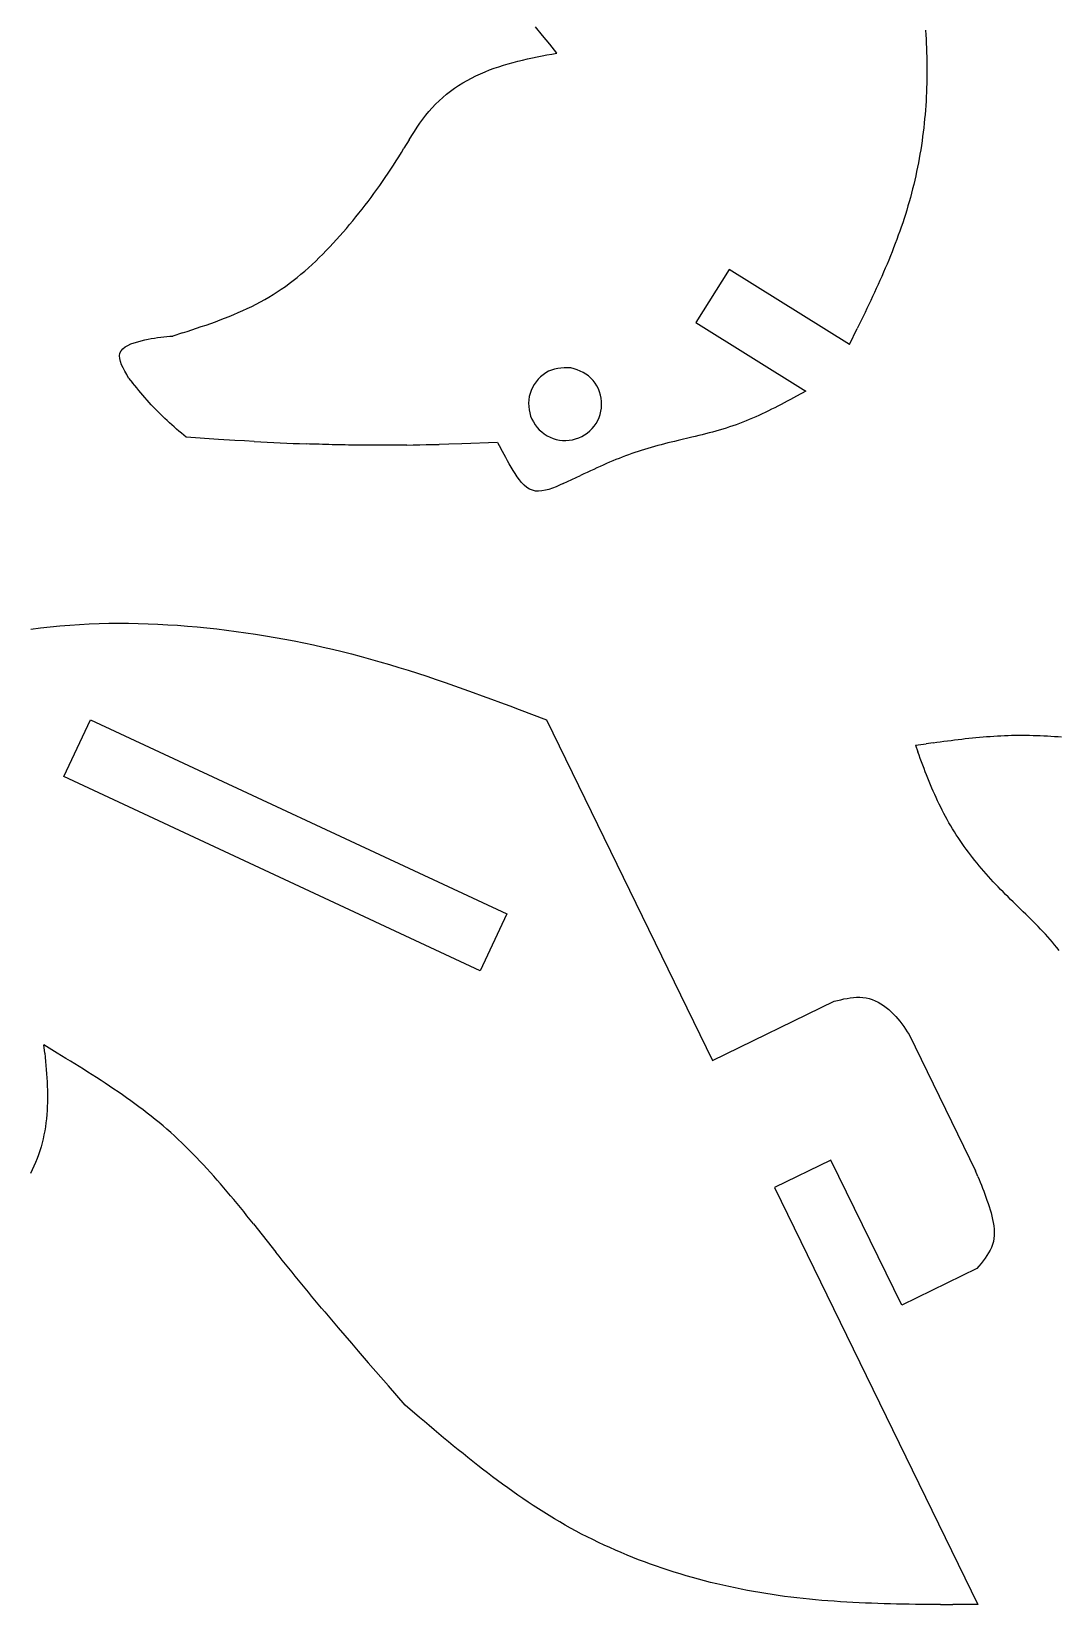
# Model space of a CAD drawing. Extents: x -3475 to 3475, y -2114 to 2114.
# Drawn here: x 550 to 1023, y -2106 to -1382 of the extents above; entities that cross this region are included whole.
import ezdxf

# ---------------------------------------------------------------- set-up
doc = ezdxf.new("R2010")
doc.units = 0
doc.header["$MEASUREMENT"] = 0
doc.layers.get('0').update_dxf_attribs({"linetype": 'CONTINUOUS'})

msp = doc.modelspace()

# ---------------------------------------------------------------- linework, layer by layer
for p, q in [((785.19, -1383.81), (781.92, -1379.78)), ((961.5, -1381.45), (961.63, -1383.48)), ((788.45, -1387.87), (785.19, -1383.81)), ((791.7, -1391.93), (788.45, -1387.87)), ((961.63, -1383.48), (961.76, -1385.51)), ((961.76, -1385.51), (961.87, -1387.55)), ((961.87, -1387.55), (961.97, -1389.58)), ((961.97, -1389.58), (962.05, -1391.62)), ((765.06, -1398.2), (767.23, -1397.52)), ((767.23, -1397.52), (769.4, -1396.87)), ((769.4, -1396.87), (771.59, -1396.27)), ((771.59, -1396.27), (773.8, -1395.7)), ((773.8, -1395.7), (776.01, -1395.16)), ((776.01, -1395.16), (778.24, -1394.65)), ((778.24, -1394.65), (780.47, -1394.16)), ((780.47, -1394.16), (782.71, -1393.69)), ((782.71, -1393.69), (784.95, -1393.24)), ((784.95, -1393.24), (787.2, -1392.8)), ((787.2, -1392.8), (789.45, -1392.36)), ((789.45, -1392.36), (791.7, -1391.93)), ((962.05, -1391.62), (962.11, -1393.65)), ((962.11, -1393.65), (962.16, -1395.69)), ((962.16, -1395.69), (962.19, -1397.73)), ((962.19, -1397.73), (962.2, -1399.77)), ((748.48, -1405.65), (750.46, -1404.5)), ((750.46, -1404.5), (752.48, -1403.41)), ((752.48, -1403.41), (754.52, -1402.39)), ((754.52, -1402.39), (756.59, -1401.44)), ((756.59, -1401.44), (758.68, -1400.55)), ((758.68, -1400.55), (760.79, -1399.71)), ((760.79, -1399.71), (762.92, -1398.93)), ((762.92, -1398.93), (765.06, -1398.2)), ((962.17, -1403.85), (962.12, -1405.9)), ((962.19, -1401.81), (962.17, -1403.85)), ((962.2, -1399.77), (962.19, -1401.81)), ((737.49, -1413.86), (739.19, -1412.34)), ((739.19, -1412.34), (740.95, -1410.87)), ((740.95, -1410.87), (742.77, -1409.47)), ((742.77, -1409.47), (744.63, -1408.14)), ((744.63, -1408.14), (746.53, -1406.86)), ((746.53, -1406.86), (748.48, -1405.65)), ((961.89, -1412.03), (961.77, -1414.07)), ((961.99, -1409.99), (961.89, -1412.03)), ((962.06, -1407.94), (961.99, -1409.99)), ((962.12, -1405.9), (962.06, -1407.94)), ((731.36, -1420.54), (732.79, -1418.79)), ((732.79, -1418.79), (734.29, -1417.09)), ((734.29, -1417.09), (735.86, -1415.44)), ((735.86, -1415.44), (737.49, -1413.86)), ((961.49, -1418.16), (961.32, -1420.2)), ((961.64, -1416.11), (961.49, -1418.16)), ((961.77, -1414.07), (961.64, -1416.11)), ((726.14, -1427.98), (727.39, -1426.07)), ((727.39, -1426.07), (728.66, -1424.19)), ((728.66, -1424.19), (729.99, -1422.35)), ((729.99, -1422.35), (731.36, -1420.54)), ((960.7, -1426.31), (960.46, -1428.34)), ((960.93, -1424.27), (960.7, -1426.31)), ((961.13, -1422.24), (960.93, -1424.27)), ((961.32, -1420.2), (961.13, -1422.24)), ((723.73, -1431.85), (721.36, -1435.75)), ((723.73, -1431.85), (724.93, -1429.91)), ((724.93, -1429.91), (726.14, -1427.98)), ((959.92, -1432.4), (959.62, -1434.43)), ((960.2, -1430.37), (959.92, -1432.4)), ((960.46, -1428.34), (960.2, -1430.37)), ((717.75, -1441.56), (718.97, -1439.63)), ((718.97, -1439.63), (720.17, -1437.7)), ((720.17, -1437.7), (721.36, -1435.75)), ((958.61, -1440.48), (958.24, -1442.49)), ((958.96, -1438.47), (958.61, -1440.48)), ((959.3, -1436.45), (958.96, -1438.47)), ((959.62, -1434.43), (959.3, -1436.45)), ((712.75, -1449.15), (714.02, -1447.27)), ((714.02, -1447.27), (715.28, -1445.37)), ((715.28, -1445.37), (716.52, -1443.47)), ((716.52, -1443.47), (717.75, -1441.56)), ((957, -1448.5), (956.55, -1450.49)), ((957.43, -1446.5), (957, -1448.5)), ((957.84, -1444.5), (957.43, -1446.5)), ((958.24, -1442.49), (957.84, -1444.5)), ((707.52, -1456.56), (708.85, -1454.72)), ((708.85, -1454.72), (710.17, -1452.87)), ((710.17, -1452.87), (711.47, -1451.01)), ((711.47, -1451.01), (712.75, -1449.15)), ((955.6, -1454.46), (955.09, -1456.44)), ((956.09, -1452.48), (955.6, -1454.46)), ((956.55, -1450.49), (956.09, -1452.48)), ((702.04, -1463.81), (703.43, -1462.01)), ((703.43, -1462.01), (704.81, -1460.21)), ((704.81, -1460.21), (706.17, -1458.39)), ((706.17, -1458.39), (707.52, -1456.56)), ((953.46, -1462.33), (952.88, -1464.28)), ((954.02, -1460.37), (953.46, -1462.33)), ((954.57, -1458.41), (954.02, -1460.37)), ((955.09, -1456.44), (954.57, -1458.41)), ((696.3, -1470.91), (697.76, -1469.15)), ((697.76, -1469.15), (699.21, -1467.38)), ((699.21, -1467.38), (700.63, -1465.6)), ((700.63, -1465.6), (702.04, -1463.81)), ((951.02, -1470.1), (950.37, -1472.02)), ((951.66, -1468.16), (951.02, -1470.1)), ((952.28, -1466.23), (951.66, -1468.16)), ((952.88, -1464.28), (952.28, -1466.23)), ((690.29, -1477.84), (691.82, -1476.13)), ((691.82, -1476.13), (693.33, -1474.4)), ((693.33, -1474.4), (694.83, -1472.66)), ((694.83, -1472.66), (696.3, -1470.91)), ((949.01, -1475.85), (948.31, -1477.76)), ((949.69, -1473.94), (949.01, -1475.85)), ((950.37, -1472.02), (949.69, -1473.94)), ((682.35, -1486.12), (683.97, -1484.5)), ((683.97, -1484.5), (685.58, -1482.87)), ((685.58, -1482.87), (687.17, -1481.21)), ((687.17, -1481.21), (688.74, -1479.53)), ((688.74, -1479.53), (690.29, -1477.84)), ((946.11, -1483.46), (945.35, -1485.35)), ((946.86, -1481.56), (946.11, -1483.46)), ((947.59, -1479.67), (946.86, -1481.56)), ((948.31, -1477.76), (947.59, -1479.67)), ((675.62, -1492.31), (677.34, -1490.8)), ((677.34, -1490.8), (679.03, -1489.27)), ((679.03, -1489.27), (680.7, -1487.71)), ((680.7, -1487.71), (682.35, -1486.12)), ((871.11, -1491.51), (855.82, -1515.97)), ((926.51, -1526.13), (871.11, -1491.51)), ((943.01, -1490.99), (942.2, -1492.86)), ((943.8, -1489.11), (943.01, -1490.99)), ((944.58, -1487.23), (943.8, -1489.11)), ((945.35, -1485.35), (944.58, -1487.23)), ((666.72, -1499.35), (668.55, -1498.01)), ((668.55, -1498.01), (670.35, -1496.64)), ((670.35, -1496.64), (672.13, -1495.23)), ((672.13, -1495.23), (673.89, -1493.79)), ((673.89, -1493.79), (675.62, -1492.31)), ((939.73, -1498.45), (938.88, -1500.31)), ((940.56, -1496.59), (939.73, -1498.45)), ((941.39, -1494.73), (940.56, -1496.59)), ((942.2, -1492.86), (941.39, -1494.73)), ((653.25, -1507.55), (655.24, -1506.5)), ((655.24, -1506.5), (657.22, -1505.41)), ((657.22, -1505.41), (659.17, -1504.28)), ((659.17, -1504.28), (661.09, -1503.11)), ((661.09, -1503.11), (662.99, -1501.9)), ((662.99, -1501.9), (664.87, -1500.64)), ((664.87, -1500.64), (666.72, -1499.35)), ((936.31, -1505.87), (935.44, -1507.72)), ((937.18, -1504.02), (936.31, -1505.87)), ((938.03, -1502.17), (937.18, -1504.02)), ((938.88, -1500.31), (938.03, -1502.17)), ((638.77, -1514), (640.88, -1513.16)), ((640.88, -1513.16), (642.98, -1512.3)), ((642.98, -1512.3), (645.07, -1511.41)), ((645.07, -1511.41), (647.14, -1510.49)), ((647.14, -1510.49), (649.2, -1509.54)), ((649.2, -1509.54), (651.23, -1508.56)), ((651.23, -1508.56), (653.25, -1507.55)), ((932.8, -1513.25), (931.91, -1515.1)), ((933.68, -1511.41), (932.8, -1513.25)), ((934.56, -1509.57), (933.68, -1511.41)), ((935.44, -1507.72), (934.56, -1509.57)), ((619.29, -1520.8), (614.91, -1522.21)), ((619.29, -1520.8), (621.48, -1520.09)), ((621.48, -1520.09), (623.66, -1519.37)), ((623.66, -1519.37), (625.84, -1518.64)), ((625.84, -1518.64), (628.02, -1517.9)), ((628.02, -1517.9), (630.19, -1517.15)), ((630.19, -1517.15), (632.35, -1516.39)), ((632.35, -1516.39), (634.5, -1515.61)), ((634.5, -1515.61), (636.64, -1514.82)), ((636.64, -1514.82), (638.77, -1514)), ((855.82, -1515.97), (906.42, -1547.59)), ((926.51, -1526.13), (930.11, -1518.78)), ((931.01, -1516.94), (930.11, -1518.78)), ((931.91, -1515.1), (931.01, -1516.94)), ((591.04, -1529.06), (591.84, -1528.11)), ((591.84, -1528.11), (592.89, -1527.26)), ((592.89, -1527.26), (594.17, -1526.52)), ((594.17, -1526.52), (595.6, -1525.87)), ((595.6, -1525.87), (597.14, -1525.3)), ((597.14, -1525.3), (598.75, -1524.81)), ((598.75, -1524.81), (600.37, -1524.38)), ((600.37, -1524.38), (601.95, -1524)), ((601.95, -1524), (603.49, -1523.68)), ((603.49, -1523.68), (605, -1523.4)), ((605, -1523.4), (606.47, -1523.16)), ((606.47, -1523.16), (607.92, -1522.95)), ((607.92, -1522.95), (609.34, -1522.77)), ((609.34, -1522.77), (610.75, -1522.61)), ((610.75, -1522.61), (612.14, -1522.47)), ((612.14, -1522.47), (613.53, -1522.34)), ((613.53, -1522.34), (614.91, -1522.21)), ((590.38, -1531.32), (590.56, -1530.13)), ((590.48, -1532.6), (590.38, -1531.32)), ((590.81, -1533.96), (590.48, -1532.6)), ((590.56, -1530.13), (591.04, -1529.06)), ((591.32, -1535.4), (590.81, -1533.96)), ((592, -1536.89), (591.32, -1535.4)), ((592.78, -1538.43), (592, -1536.89)), ((593.65, -1539.99), (592.78, -1538.43)), ((594.55, -1541.57), (593.65, -1539.99)), ((594.55, -1541.57), (596.41, -1543.84)), ((783.15, -1542.12), (782.18, -1543.3)), ((784.22, -1541.03), (783.15, -1542.12)), ((785.39, -1540.05), (784.22, -1541.03)), ((786.63, -1539.18), (785.39, -1540.05)), ((787.94, -1538.45), (786.63, -1539.18)), ((789.3, -1537.86), (787.94, -1538.45)), ((790.72, -1537.44), (789.3, -1537.86)), ((792.17, -1537.16), (790.72, -1537.44)), ((793.65, -1536.99), (792.17, -1537.16)), ((795.16, -1536.9), (793.65, -1536.99)), ((796.68, -1536.87), (795.16, -1536.9)), ((798.2, -1536.87), (796.68, -1536.87)), ((799.66, -1537.34), (798.2, -1536.87)), ((801.09, -1537.84), (799.66, -1537.34)), ((802.5, -1538.39), (801.09, -1537.84)), ((803.85, -1539.01), (802.5, -1538.39)), ((805.15, -1539.72), (803.85, -1539.01)), ((806.36, -1540.57), (805.15, -1539.72)), ((807.48, -1541.54), (806.36, -1540.57)), ((808.5, -1542.65), (807.48, -1541.54)), ((809.41, -1543.85), (808.5, -1542.65)), ((597.34, -1544.97), (596.41, -1543.84)), ((598.27, -1546.1), (597.34, -1544.97)), ((599.21, -1547.23), (598.27, -1546.1)), ((600.15, -1548.35), (599.21, -1547.23)), ((601.1, -1549.47), (600.15, -1548.35)), ((602.06, -1550.58), (601.1, -1549.47)), ((779.45, -1548.66), (779.08, -1550.11)), ((779.95, -1547.24), (779.45, -1548.66)), ((780.58, -1545.86), (779.95, -1547.24)), ((781.32, -1544.55), (780.58, -1545.86)), ((782.18, -1543.3), (781.32, -1544.55)), ((810.21, -1545.15), (809.41, -1543.85)), ((810.89, -1546.52), (810.21, -1545.15)), ((811.45, -1547.94), (810.89, -1546.52)), ((811.88, -1549.39), (811.45, -1547.94)), ((812.18, -1550.87), (811.88, -1549.39)), ((902.15, -1549.93), (900.73, -1550.7)), ((906.42, -1547.59), (902.15, -1549.93)), ((603.03, -1551.68), (602.06, -1550.58)), ((604.01, -1552.77), (603.03, -1551.68)), ((605, -1553.85), (604.01, -1552.77)), ((606, -1554.92), (605, -1553.85)), ((607.02, -1555.98), (606, -1554.92)), ((608.04, -1557.03), (607.02, -1555.98)), ((609.07, -1558.07), (608.04, -1557.03)), ((778.85, -1551.6), (778.75, -1553.1)), ((778.75, -1553.1), (778.78, -1554.61)), ((778.78, -1554.61), (778.95, -1556.12)), ((779.08, -1550.11), (778.85, -1551.6)), ((778.95, -1556.12), (779.25, -1557.6)), ((811.68, -1558.33), (812.05, -1556.86)), ((812.05, -1556.86), (812.29, -1555.38)), ((812.35, -1552.37), (812.18, -1550.87)), ((812.29, -1555.38), (812.39, -1553.88)), ((812.39, -1553.88), (812.35, -1552.37)), ((889.22, -1556.68), (887.76, -1557.38)), ((890.67, -1555.96), (889.22, -1556.68)), ((892.12, -1555.23), (890.67, -1555.96)), ((893.56, -1554.5), (892.12, -1555.23)), ((895, -1553.75), (893.56, -1554.5)), ((896.44, -1553), (895, -1553.75)), ((897.87, -1552.24), (896.44, -1553)), ((899.3, -1551.47), (897.87, -1552.24)), ((900.73, -1550.7), (899.3, -1551.47)), ((610.12, -1559.1), (609.07, -1558.07)), ((611.18, -1560.12), (610.12, -1559.1)), ((612.24, -1561.12), (611.18, -1560.12)), ((613.32, -1562.11), (612.24, -1561.12)), ((614.41, -1563.1), (613.32, -1562.11)), ((615.51, -1564.07), (614.41, -1563.1)), ((616.61, -1565.03), (615.51, -1564.07)), ((779.25, -1557.6), (779.68, -1559.05)), ((779.68, -1559.05), (780.24, -1560.45)), ((780.24, -1560.45), (780.93, -1561.79)), ((780.93, -1561.79), (781.73, -1563.07)), ((781.73, -1563.07), (782.65, -1564.27)), ((782.65, -1564.27), (783.67, -1565.39)), ((807.99, -1564.85), (808.95, -1563.69)), ((808.95, -1563.69), (809.81, -1562.44)), ((809.81, -1562.44), (810.56, -1561.13)), ((810.56, -1561.13), (811.18, -1559.75)), ((811.18, -1559.75), (811.68, -1558.33)), ((871.26, -1564.09), (869.71, -1564.59)), ((872.8, -1563.58), (871.26, -1564.09)), ((874.34, -1563.04), (872.8, -1563.58)), ((875.86, -1562.49), (874.34, -1563.04)), ((877.38, -1561.91), (875.86, -1562.49)), ((878.88, -1561.31), (877.38, -1561.91)), ((880.38, -1560.7), (878.88, -1561.31)), ((881.87, -1560.07), (880.38, -1560.7)), ((883.36, -1559.42), (881.87, -1560.07)), ((884.83, -1558.75), (883.36, -1559.42)), ((886.3, -1558.07), (884.83, -1558.75)), ((887.76, -1557.38), (886.3, -1558.07)), ((617.72, -1565.99), (616.61, -1565.03)), ((618.83, -1566.95), (617.72, -1565.99)), ((619.95, -1567.9), (618.83, -1566.95)), ((621.07, -1568.85), (619.95, -1567.9)), ((635.99, -1569.8), (621.07, -1568.85)), ((643.45, -1570.25), (635.99, -1569.8)), ((647.93, -1570.52), (643.45, -1570.25)), ((652.4, -1570.77), (647.93, -1570.52)), ((652.4, -1570.77), (655.39, -1570.93)), ((655.39, -1570.93), (658.38, -1571.09)), ((658.38, -1571.09), (661.36, -1571.24)), ((661.36, -1571.24), (664.35, -1571.38)), ((664.35, -1571.38), (667.34, -1571.52)), ((667.34, -1571.52), (670.33, -1571.64)), ((670.33, -1571.64), (673.31, -1571.76)), ((764.49, -1571.22), (748.05, -1571.78)), ((764.49, -1571.22), (765.96, -1573.99)), ((783.67, -1565.39), (784.78, -1566.4)), ((784.78, -1566.4), (785.98, -1567.32)), ((785.98, -1567.32), (787.26, -1568.12)), ((787.26, -1568.12), (788.61, -1568.8)), ((788.61, -1568.8), (790.01, -1569.37)), ((790.01, -1569.37), (791.45, -1569.8)), ((791.45, -1569.8), (792.93, -1570.11)), ((792.93, -1570.11), (794.43, -1570.27)), ((794.43, -1570.27), (795.94, -1570.31)), ((795.94, -1570.31), (797.45, -1570.21)), ((797.45, -1570.21), (798.94, -1569.97)), ((798.94, -1569.97), (800.41, -1569.6)), ((800.41, -1569.6), (801.83, -1569.11)), ((801.83, -1569.11), (803.21, -1568.48)), ((803.21, -1568.48), (804.52, -1567.74)), ((804.52, -1567.74), (805.76, -1566.88)), ((805.76, -1566.88), (806.92, -1565.91)), ((806.92, -1565.91), (807.99, -1564.85)), ((842.87, -1571.46), (841.31, -1571.85)), ((844.43, -1571.08), (842.87, -1571.46)), ((846.01, -1570.7), (844.43, -1571.08)), ((847.58, -1570.32), (846.01, -1570.7)), ((853.92, -1568.81), (847.58, -1570.32)), ((855.51, -1568.43), (853.92, -1568.81)), ((857.1, -1568.04), (855.51, -1568.43)), ((858.69, -1567.65), (857.1, -1568.04)), ((860.27, -1567.25), (858.69, -1567.65)), ((861.86, -1566.83), (860.27, -1567.25)), ((863.44, -1566.41), (861.86, -1566.83)), ((865.01, -1565.98), (863.44, -1566.41)), ((866.58, -1565.53), (865.01, -1565.98)), ((868.15, -1565.07), (866.58, -1565.53)), ((869.71, -1564.59), (868.15, -1565.07)), ((673.31, -1571.76), (676.3, -1571.88)), ((677.8, -1571.93), (676.3, -1571.88)), ((679.29, -1571.98), (677.8, -1571.93)), ((680.79, -1572.03), (679.29, -1571.98)), ((682.28, -1572.07), (680.79, -1572.03)), ((683.78, -1572.12), (682.28, -1572.07)), ((685.27, -1572.16), (683.78, -1572.12)), ((686.76, -1572.2), (685.27, -1572.16)), ((688.26, -1572.24), (686.76, -1572.2)), ((689.75, -1572.27), (688.26, -1572.24)), ((691.25, -1572.3), (689.75, -1572.27)), ((692.74, -1572.33), (691.25, -1572.3)), ((694.24, -1572.36), (692.74, -1572.33)), ((695.73, -1572.39), (694.24, -1572.36)), ((697.23, -1572.41), (695.73, -1572.39)), ((698.72, -1572.43), (697.23, -1572.41)), ((700.22, -1572.45), (698.72, -1572.43)), ((701.71, -1572.46), (700.22, -1572.45)), ((703.21, -1572.48), (701.71, -1572.46)), ((704.7, -1572.49), (703.21, -1572.48)), ((706.2, -1572.49), (704.7, -1572.49)), ((707.69, -1572.5), (706.2, -1572.49)), ((709.19, -1572.5), (707.69, -1572.5)), ((710.68, -1572.5), (709.19, -1572.5)), ((712.18, -1572.49), (710.68, -1572.5)), ((713.67, -1572.49), (712.18, -1572.49)), ((715.17, -1572.48), (713.67, -1572.49)), ((716.66, -1572.47), (715.17, -1572.48)), ((718.16, -1572.45), (716.66, -1572.47)), ((719.65, -1572.44), (718.16, -1572.45)), ((721.15, -1572.42), (719.65, -1572.44)), ((722.64, -1572.4), (721.15, -1572.42)), ((722.64, -1572.4), (725.63, -1572.35)), ((725.63, -1572.35), (728.62, -1572.3)), ((728.62, -1572.3), (731.61, -1572.23)), ((731.61, -1572.23), (734.6, -1572.16)), ((734.6, -1572.16), (737.59, -1572.09)), ((742.07, -1571.96), (737.59, -1572.09)), ((748.05, -1571.78), (742.07, -1571.96)), ((766.7, -1575.38), (765.96, -1573.99)), ((767.46, -1576.79), (766.7, -1575.38)), ((768.23, -1578.2), (767.46, -1576.79)), ((769.03, -1579.63), (768.23, -1578.2)), ((820.42, -1578.56), (818.97, -1579.14)), ((821.86, -1577.99), (820.42, -1578.56)), ((823.31, -1577.43), (821.86, -1577.99)), ((824.77, -1576.89), (823.31, -1577.43)), ((826.22, -1576.36), (824.77, -1576.89)), ((827.69, -1575.85), (826.22, -1576.36)), ((829.16, -1575.35), (827.69, -1575.85)), ((830.64, -1574.86), (829.16, -1575.35)), ((832.13, -1574.39), (830.64, -1574.86)), ((833.63, -1573.94), (832.13, -1574.39)), ((835.15, -1573.5), (833.63, -1573.94)), ((836.68, -1573.07), (835.15, -1573.5)), ((838.21, -1572.65), (836.68, -1573.07)), ((839.75, -1572.25), (838.21, -1572.65)), ((841.31, -1571.85), (839.75, -1572.25)), ((769.85, -1581.09), (769.03, -1579.63)), ((770.7, -1582.56), (769.85, -1581.09)), ((771.58, -1584.06), (770.7, -1582.56)), ((772.5, -1585.56), (771.58, -1584.06)), ((773.47, -1587.03), (772.5, -1585.56)), ((804.2, -1585.69), (802.66, -1586.4)), ((805.72, -1584.98), (804.2, -1585.69)), ((807.23, -1584.28), (805.72, -1584.98)), ((808.73, -1583.6), (807.23, -1584.28)), ((810.22, -1582.92), (808.73, -1583.6)), ((811.69, -1582.26), (810.22, -1582.92)), ((813.16, -1581.61), (811.69, -1582.26)), ((814.62, -1580.98), (813.16, -1581.61)), ((816.07, -1580.35), (814.62, -1580.98)), ((817.52, -1579.74), (816.07, -1580.35)), ((818.97, -1579.14), (817.52, -1579.74)), ((774.48, -1588.43), (773.47, -1587.03)), ((775.55, -1589.73), (774.48, -1588.43)), ((776.68, -1590.9), (775.55, -1589.73)), ((777.87, -1591.9), (776.68, -1590.9)), ((779.13, -1592.7), (777.87, -1591.9)), ((780.47, -1593.26), (779.13, -1592.7)), ((781.88, -1593.57), (780.47, -1593.26)), ((786.46, -1593.26), (784.89, -1593.54)), ((788.08, -1592.82), (786.46, -1593.26)), ((789.71, -1592.27), (788.08, -1592.82)), ((791.37, -1591.62), (789.71, -1592.27)), ((793.03, -1590.91), (791.37, -1591.62)), ((794.68, -1590.15), (793.03, -1590.91)), ((794.68, -1590.15), (802.66, -1586.4)), ((783.36, -1593.66), (781.88, -1593.57)), ((784.89, -1593.54), (783.36, -1593.66)), ((549.46, -1657.12), (553.93, -1656.55)), ((553.93, -1656.55), (558.42, -1656.06)), ((558.42, -1656.06), (562.91, -1655.63)), ((562.91, -1655.63), (567.41, -1655.27)), ((567.41, -1655.27), (571.91, -1654.98)), ((571.91, -1654.98), (576.42, -1654.75)), ((576.42, -1654.75), (580.93, -1654.59)), ((580.93, -1654.59), (585.45, -1654.49)), ((585.45, -1654.49), (589.97, -1654.45)), ((589.97, -1654.45), (594.49, -1654.47)), ((594.49, -1654.47), (599.01, -1654.55)), ((599.01, -1654.55), (603.53, -1654.69)), ((603.53, -1654.69), (608.06, -1654.88)), ((608.06, -1654.88), (612.58, -1655.12)), ((612.58, -1655.12), (617.09, -1655.41)), ((617.09, -1655.41), (621.61, -1655.76)), ((621.61, -1655.76), (626.11, -1656.15)), ((626.11, -1656.15), (630.62, -1656.59)), ((630.62, -1656.59), (635.12, -1657.08)), ((635.12, -1657.08), (639.61, -1657.61)), ((639.61, -1657.61), (644.09, -1658.19)), ((644.09, -1658.19), (648.57, -1658.81)), ((648.57, -1658.81), (653.04, -1659.48)), ((653.04, -1659.48), (657.51, -1660.19)), ((657.51, -1660.19), (661.96, -1660.95)), ((661.96, -1660.95), (666.41, -1661.75)), ((666.41, -1661.75), (670.85, -1662.6)), ((670.85, -1662.6), (675.28, -1663.49)), ((675.28, -1663.49), (679.69, -1664.43)), ((679.69, -1664.43), (684.1, -1665.41)), ((684.1, -1665.41), (688.5, -1666.43)), ((688.5, -1666.43), (692.88, -1667.5)), ((692.88, -1667.5), (697.26, -1668.61)), ((697.26, -1668.61), (701.62, -1669.76)), ((701.62, -1669.76), (705.97, -1670.95)), ((705.97, -1670.95), (710.31, -1672.19)), ((710.31, -1672.19), (714.63, -1673.46)), ((714.63, -1673.46), (718.95, -1674.77)), ((718.95, -1674.77), (723.25, -1676.11)), ((723.25, -1676.11), (727.55, -1677.49)), ((727.55, -1677.49), (731.83, -1678.9)), ((731.83, -1678.9), (736.11, -1680.33)), ((736.11, -1680.33), (740.38, -1681.79)), ((740.38, -1681.79), (744.64, -1683.28)), ((744.64, -1683.28), (748.9, -1684.78)), ((748.9, -1684.78), (753.15, -1686.31)), ((753.15, -1686.31), (757.39, -1687.85)), ((757.39, -1687.85), (761.63, -1689.41)), ((761.63, -1689.41), (765.87, -1690.98)), ((765.87, -1690.98), (770.1, -1692.56)), ((770.1, -1692.56), (774.33, -1694.15)), ((774.33, -1694.15), (787.01, -1698.96)), ((564.74, -1725.06), (576.93, -1698.91)), ((576.93, -1698.91), (768.65, -1788.32)), ((787.01, -1698.96), (863.5, -1855.79)), ((965.07, -1709.46), (966.71, -1709.23)), ((966.71, -1709.23), (968.35, -1709.01)), ((968.35, -1709.01), (969.99, -1708.79)), ((969.99, -1708.79), (971.63, -1708.58)), ((971.63, -1708.58), (973.28, -1708.37)), ((973.28, -1708.37), (974.92, -1708.16)), ((974.92, -1708.16), (976.56, -1707.96)), ((976.56, -1707.96), (978.2, -1707.77)), ((978.2, -1707.77), (979.84, -1707.59)), ((979.84, -1707.59), (981.48, -1707.41)), ((981.48, -1707.41), (983.12, -1707.24)), ((983.12, -1707.24), (984.76, -1707.08)), ((984.76, -1707.08), (986.41, -1706.93)), ((986.41, -1706.93), (988.05, -1706.78)), ((988.05, -1706.78), (989.69, -1706.65)), ((989.69, -1706.65), (991.33, -1706.53)), ((991.33, -1706.53), (992.98, -1706.42)), ((992.98, -1706.42), (994.62, -1706.32)), ((994.62, -1706.32), (996.26, -1706.23)), ((996.26, -1706.23), (997.9, -1706.16)), ((997.9, -1706.16), (999.55, -1706.1)), ((999.55, -1706.1), (1001.19, -1706.05)), ((1001.19, -1706.05), (1002.84, -1706.02)), ((1002.84, -1706.02), (1004.48, -1706)), ((1004.48, -1706), (1006.12, -1706)), ((1006.12, -1706), (1007.77, -1706.01)), ((1007.77, -1706.01), (1009.41, -1706.03)), ((1009.41, -1706.03), (1011.06, -1706.07)), ((1011.06, -1706.07), (1012.7, -1706.12)), ((1012.7, -1706.12), (1014.35, -1706.18)), ((1014.35, -1706.18), (1015.99, -1706.26)), ((1015.99, -1706.26), (1017.64, -1706.34)), ((1017.64, -1706.34), (1019.28, -1706.44)), ((1019.28, -1706.44), (1020.93, -1706.55)), ((1020.93, -1706.55), (1022.57, -1706.67)), ((1022.57, -1706.67), (1024.22, -1706.8)), ((956.87, -1710.62), (961.79, -1709.92)), ((956.87, -1710.62), (957.99, -1713.67)), ((958.55, -1715.2), (957.99, -1713.67)), ((959.12, -1716.72), (958.55, -1715.2)), ((965.07, -1709.46), (961.79, -1709.92)), ((959.69, -1718.25), (959.12, -1716.72)), ((960.26, -1719.77), (959.69, -1718.25)), ((960.84, -1721.29), (960.26, -1719.77)), ((961.42, -1722.8), (960.84, -1721.29)), ((962.02, -1724.31), (961.42, -1722.8)), ((756.46, -1814.46), (564.74, -1725.06)), ((962.62, -1725.82), (962.02, -1724.31)), ((963.22, -1727.33), (962.62, -1725.82)), ((963.84, -1728.83), (963.22, -1727.33)), ((964.47, -1730.32), (963.84, -1728.83)), ((965.11, -1731.81), (964.47, -1730.32)), ((965.76, -1733.29), (965.11, -1731.81)), ((966.42, -1734.76), (965.76, -1733.29)), ((967.1, -1736.23), (966.42, -1734.76)), ((967.8, -1737.69), (967.1, -1736.23)), ((968.51, -1739.15), (967.8, -1737.69)), ((969.23, -1740.59), (968.51, -1739.15)), ((969.97, -1742.03), (969.23, -1740.59)), ((970.73, -1743.45), (969.97, -1742.03)), ((971.51, -1744.87), (970.73, -1743.45)), ((972.31, -1746.28), (971.51, -1744.87)), ((973.13, -1747.68), (972.31, -1746.28)), ((973.97, -1749.06), (973.13, -1747.68)), ((974.82, -1750.44), (973.97, -1749.06)), ((975.69, -1751.81), (974.82, -1750.44)), ((976.58, -1753.17), (975.69, -1751.81)), ((977.48, -1754.52), (976.58, -1753.17)), ((978.4, -1755.85), (977.48, -1754.52)), ((979.34, -1757.18), (978.4, -1755.85)), ((980.29, -1758.5), (979.34, -1757.18)), ((981.26, -1759.81), (980.29, -1758.5)), ((982.24, -1761.1), (981.26, -1759.81)), ((983.23, -1762.39), (982.24, -1761.1)), ((984.24, -1763.67), (983.23, -1762.39)), ((985.26, -1764.94), (984.24, -1763.67)), ((986.3, -1766.19), (985.26, -1764.94)), ((987.35, -1767.44), (986.3, -1766.19)), ((988.41, -1768.67), (987.35, -1767.44)), ((989.48, -1769.9), (988.41, -1768.67)), ((990.56, -1771.12), (989.48, -1769.9)), ((991.66, -1772.32), (990.56, -1771.12)), ((992.76, -1773.51), (991.66, -1772.32)), ((993.88, -1774.7), (992.76, -1773.51)), ((995, -1775.87), (993.88, -1774.7)), ((996.13, -1777.03), (995, -1775.87)), ((997.27, -1778.19), (996.13, -1777.03)), ((998.42, -1779.34), (997.27, -1778.19)), ((999.57, -1780.48), (998.42, -1779.34)), ((1000.73, -1781.62), (999.57, -1780.48)), ((1001.89, -1782.75), (1000.73, -1781.62)), ((768.65, -1788.32), (756.46, -1814.46)), ((1006.54, -1787.28), (1001.89, -1782.75)), ((1007.69, -1788.41), (1006.54, -1787.28)), ((1008.85, -1789.54), (1007.69, -1788.41)), ((1010, -1790.68), (1008.85, -1789.54)), ((1011.14, -1791.83), (1010, -1790.68)), ((1012.28, -1792.98), (1011.14, -1791.83)), ((1013.41, -1794.14), (1012.28, -1792.98)), ((1014.53, -1795.31), (1013.41, -1794.14)), ((1015.64, -1796.49), (1014.53, -1795.31)), ((1016.73, -1797.68), (1015.64, -1796.49)), ((1017.82, -1798.88), (1016.73, -1797.68)), ((1018.89, -1800.09), (1017.82, -1798.88)), ((1019.95, -1801.32), (1018.89, -1800.09)), ((1020.99, -1802.56), (1019.95, -1801.32)), ((1022.01, -1803.82), (1020.99, -1802.56)), ((1023.02, -1805.1), (1022.01, -1803.82)), ((863.5, -1855.79), (919.49, -1828.48)), ((919.49, -1828.48), (920.97, -1828.13)), ((920.97, -1828.13), (922.46, -1827.78)), ((922.46, -1827.78), (923.94, -1827.46)), ((923.94, -1827.46), (925.42, -1827.18)), ((925.42, -1827.18), (926.9, -1826.95)), ((926.9, -1826.95), (928.36, -1826.78)), ((928.36, -1826.78), (929.82, -1826.69)), ((929.82, -1826.69), (931.27, -1826.68)), ((931.27, -1826.68), (932.71, -1826.77)), ((932.71, -1826.77), (934.14, -1826.97)), ((934.14, -1826.97), (935.55, -1827.3)), ((935.55, -1827.3), (936.94, -1827.74)), ((936.94, -1827.74), (938.31, -1828.29)), ((938.31, -1828.29), (939.65, -1828.93)), ((939.65, -1828.93), (940.96, -1829.67)), ((940.96, -1829.67), (942.23, -1830.49)), ((942.23, -1830.49), (943.46, -1831.38)), ((943.46, -1831.38), (944.64, -1832.33)), ((944.64, -1832.33), (945.77, -1833.34)), ((945.77, -1833.34), (946.84, -1834.39)), ((946.84, -1834.39), (947.85, -1835.48)), ((947.85, -1835.48), (948.81, -1836.6)), ((948.81, -1836.6), (949.73, -1837.75)), ((949.73, -1837.75), (950.61, -1838.93)), ((950.61, -1838.93), (951.47, -1840.13)), ((951.47, -1840.13), (952.3, -1841.34)), ((952.3, -1841.34), (953.12, -1842.56)), ((953.12, -1842.56), (953.94, -1843.78)), ((953.94, -1843.78), (984.54, -1906.52)), ((555.89, -1852.41), (555.5, -1848.62)), ((561.62, -1852.34), (555.5, -1848.62)), ((555.89, -1852.41), (556.07, -1854.31)), ((563.66, -1853.58), (561.62, -1852.34)), ((565.7, -1854.83), (563.66, -1853.58)), ((556.07, -1854.31), (556.26, -1856.2)), ((556.26, -1856.2), (556.43, -1858.09)), ((556.43, -1858.09), (556.59, -1859.98)), ((556.59, -1859.98), (556.73, -1861.88)), ((567.73, -1856.08), (565.7, -1854.83)), ((569.76, -1857.33), (567.73, -1856.08)), ((571.79, -1858.59), (569.76, -1857.33)), ((573.81, -1859.85), (571.79, -1858.59)), ((575.82, -1861.12), (573.81, -1859.85)), ((577.83, -1862.4), (575.82, -1861.12)), ((556.73, -1861.88), (556.86, -1863.77)), ((556.86, -1863.77), (556.97, -1865.65)), ((556.97, -1865.65), (557.06, -1867.54)), ((557.06, -1867.54), (557.12, -1869.43)), ((579.83, -1863.68), (577.83, -1862.4)), ((581.83, -1864.98), (579.83, -1863.68)), ((583.81, -1866.28), (581.83, -1864.98)), ((585.79, -1867.59), (583.81, -1866.28)), ((587.76, -1868.92), (585.79, -1867.59)), ((557.15, -1875.07), (557.09, -1876.95)), ((557.12, -1869.43), (557.16, -1871.31)), ((557.17, -1873.19), (557.15, -1875.07)), ((557.16, -1871.31), (557.17, -1873.19)), ((589.71, -1870.25), (587.76, -1868.92)), ((591.66, -1871.6), (589.71, -1870.25)), ((593.59, -1872.96), (591.66, -1871.6)), ((595.51, -1874.33), (593.59, -1872.96)), ((597.42, -1875.72), (595.51, -1874.33)), ((599.32, -1877.13), (597.42, -1875.72)), ((556.7, -1882.57), (556.49, -1884.44)), ((556.87, -1880.7), (556.7, -1882.57)), ((557, -1878.83), (556.87, -1880.7)), ((557.09, -1876.95), (557, -1878.83)), ((601.2, -1878.54), (599.32, -1877.13)), ((603.07, -1879.98), (601.2, -1878.54)), ((604.92, -1881.43), (603.07, -1879.98)), ((606.76, -1882.9), (604.92, -1881.43)), ((608.58, -1884.39), (606.76, -1882.9)), ((555.57, -1890.02), (555.17, -1891.87)), ((555.93, -1888.16), (555.57, -1890.02)), ((556.23, -1886.3), (555.93, -1888.16)), ((556.49, -1884.44), (556.23, -1886.3)), ((610.38, -1885.9), (608.58, -1884.39)), ((612.16, -1887.42), (610.38, -1885.9)), ((613.93, -1888.97), (612.16, -1887.42)), ((615.68, -1890.54), (613.93, -1888.97)), ((553.65, -1897.37), (553.05, -1899.17)), ((554.21, -1895.55), (553.65, -1897.37)), ((554.71, -1893.71), (554.21, -1895.55)), ((555.17, -1891.87), (554.71, -1893.71)), ((617.41, -1892.13), (615.68, -1890.54)), ((619.12, -1893.75), (617.41, -1892.13)), ((620.81, -1895.38), (619.12, -1893.75)), ((622.48, -1897.03), (620.81, -1895.38)), ((624.14, -1898.7), (622.48, -1897.03)), ((550.94, -1904.47), (550.14, -1906.2)), ((551.69, -1902.73), (550.94, -1904.47)), ((552.4, -1900.96), (551.69, -1902.73)), ((553.05, -1899.17), (552.4, -1900.96)), ((625.78, -1900.38), (624.14, -1898.7)), ((627.41, -1902.09), (625.78, -1900.38)), ((629.02, -1903.81), (627.41, -1902.09)), ((630.62, -1905.54), (629.02, -1903.81)), ((917.96, -1901.62), (892.03, -1914.27)), ((950.56, -1968.46), (917.96, -1901.62)), ((550.14, -1906.2), (549.29, -1907.89)), ((632.21, -1907.29), (630.62, -1905.54)), ((633.79, -1909.05), (632.21, -1907.29)), ((635.35, -1910.83), (633.79, -1909.05)), ((636.9, -1912.61), (635.35, -1910.83)), ((985.63, -1909.19), (984.54, -1906.52)), ((985.63, -1909.19), (986.18, -1910.53)), ((986.18, -1910.53), (986.72, -1911.87)), ((986.72, -1911.87), (987.26, -1913.22)), ((638.45, -1914.41), (636.9, -1912.61)), ((639.98, -1916.22), (638.45, -1914.41)), ((641.5, -1918.03), (639.98, -1916.22)), ((643.02, -1919.86), (641.5, -1918.03)), ((892.03, -1914.27), (985.67, -2106.26)), ((987.26, -1913.22), (987.79, -1914.58)), ((987.79, -1914.58), (988.32, -1915.95)), ((988.32, -1915.95), (988.83, -1917.34)), ((988.83, -1917.34), (989.34, -1918.73)), ((989.34, -1918.73), (989.84, -1920.14)), ((644.53, -1921.69), (643.02, -1919.86)), ((646.04, -1923.53), (644.53, -1921.69)), ((647.53, -1925.38), (646.04, -1923.53)), ((649.03, -1927.23), (647.53, -1925.38)), ((989.84, -1920.14), (990.33, -1921.57)), ((990.33, -1921.57), (990.8, -1923.02)), ((990.8, -1923.02), (991.26, -1924.49)), ((991.26, -1924.49), (991.69, -1925.97)), ((991.69, -1925.97), (992.09, -1927.46)), ((650.52, -1929.09), (649.03, -1927.23)), ((652, -1930.95), (650.52, -1929.09)), ((652, -1930.95), (662.36, -1944.02)), ((992.09, -1927.46), (992.44, -1928.95)), ((992.44, -1928.95), (992.74, -1930.45)), ((992.74, -1930.45), (992.97, -1931.94)), ((992.97, -1931.94), (993.12, -1933.42)), ((993.12, -1933.42), (993.19, -1934.88)), ((992.42, -1940.5), (991.92, -1941.82)), ((992.79, -1939.14), (992.42, -1940.5)), ((993.04, -1937.75), (992.79, -1939.14)), ((993.17, -1936.33), (993.04, -1937.75)), ((993.19, -1934.88), (993.17, -1936.33)), ((663.84, -1945.88), (662.36, -1944.02)), ((665.32, -1947.74), (663.84, -1945.88)), ((666.81, -1949.59), (665.32, -1947.74)), ((988.05, -1948.04), (987.1, -1949.23)), ((988.97, -1946.83), (988.05, -1948.04)), ((989.82, -1945.61), (988.97, -1946.83)), ((990.61, -1944.37), (989.82, -1945.61)), ((991.31, -1943.11), (990.61, -1944.37)), ((991.92, -1941.82), (991.31, -1943.11)), ((668.3, -1951.44), (666.81, -1949.59)), ((669.8, -1953.29), (668.3, -1951.44)), ((671.3, -1955.13), (669.8, -1953.29)), ((672.8, -1956.97), (671.3, -1955.13)), ((985.13, -1951.6), (950.56, -1968.46)), ((986.12, -1950.42), (985.13, -1951.6)), ((987.1, -1949.23), (986.12, -1950.42)), ((674.3, -1958.81), (672.8, -1956.97)), ((675.81, -1960.64), (674.3, -1958.81)), ((677.32, -1962.47), (675.81, -1960.64)), ((678.83, -1964.3), (677.32, -1962.47)), ((680.35, -1966.12), (678.83, -1964.3)), ((681.87, -1967.94), (680.35, -1966.12)), ((683.39, -1969.75), (681.87, -1967.94)), ((684.91, -1971.57), (683.39, -1969.75)), ((684.91, -1971.57), (687.96, -1975.19)), ((687.96, -1975.19), (691.02, -1978.8)), ((691.02, -1978.8), (694.09, -1982.39)), ((694.09, -1982.39), (697.17, -1985.99)), ((697.17, -1985.99), (700.25, -1989.57)), ((700.25, -1989.57), (704.88, -1994.94)), ((714.17, -2005.64), (704.88, -1994.94)), ((721.93, -2014.54), (714.17, -2005.64)), ((728.54, -2020.16), (721.93, -2014.54)), ((730.75, -2022.03), (728.54, -2020.16)), ((732.96, -2023.9), (730.75, -2022.03)), ((735.18, -2025.77), (732.96, -2023.9)), ((737.39, -2027.62), (735.18, -2025.77)), ((739.61, -2029.48), (737.39, -2027.62)), ((741.84, -2031.32), (739.61, -2029.48)), ((744.07, -2033.16), (741.84, -2031.32)), ((746.31, -2034.98), (744.07, -2033.16)), ((748.55, -2036.8), (746.31, -2034.98)), ((750.8, -2038.61), (748.55, -2036.8)), ((753.05, -2040.4), (750.8, -2038.61)), ((755.32, -2042.19), (753.05, -2040.4)), ((757.59, -2043.95), (755.32, -2042.19)), ((759.87, -2045.71), (757.59, -2043.95)), ((762.17, -2047.45), (759.87, -2045.71)), ((764.47, -2049.17), (762.17, -2047.45)), ((766.78, -2050.88), (764.47, -2049.17)), ((769.11, -2052.56), (766.78, -2050.88)), ((771.44, -2054.23), (769.11, -2052.56)), ((773.79, -2055.88), (771.44, -2054.23)), ((776.15, -2057.51), (773.79, -2055.88)), ((778.53, -2059.12), (776.15, -2057.51)), ((780.92, -2060.7), (778.53, -2059.12)), ((783.32, -2062.26), (780.92, -2060.7)), ((785.74, -2063.8), (783.32, -2062.26)), ((788.18, -2065.31), (785.74, -2063.8)), ((790.63, -2066.8), (788.18, -2065.31)), ((793.1, -2068.25), (790.63, -2066.8)), ((795.58, -2069.68), (793.1, -2068.25)), ((798.09, -2071.08), (795.58, -2069.68)), ((800.61, -2072.46), (798.09, -2071.08)), ((803.15, -2073.8), (800.61, -2072.46)), ((805.71, -2075.11), (803.15, -2073.8)), ((808.28, -2076.4), (805.71, -2075.11)), ((810.88, -2077.65), (808.28, -2076.4)), ((813.48, -2078.88), (810.88, -2077.65)), ((816.1, -2080.08), (813.48, -2078.88)), ((818.74, -2081.25), (816.1, -2080.08)), ((821.39, -2082.38), (818.74, -2081.25)), ((824.06, -2083.5), (821.39, -2082.38)), ((826.74, -2084.58), (824.06, -2083.5)), ((829.43, -2085.63), (826.74, -2084.58)), ((832.13, -2086.66), (829.43, -2085.63)), ((834.85, -2087.65), (832.13, -2086.66)), ((837.58, -2088.62), (834.85, -2087.65)), ((840.31, -2089.56), (837.58, -2088.62)), ((843.06, -2090.47), (840.31, -2089.56)), ((845.82, -2091.36), (843.06, -2090.47)), ((848.59, -2092.21), (845.82, -2091.36)), ((851.37, -2093.04), (848.59, -2092.21)), ((854.15, -2093.84), (851.37, -2093.04)), ((856.94, -2094.61), (854.15, -2093.84)), ((859.75, -2095.35), (856.94, -2094.61)), ((862.55, -2096.07), (859.75, -2095.35)), ((865.37, -2096.75), (862.55, -2096.07)), ((868.19, -2097.41), (865.37, -2096.75)), ((871.01, -2098.04), (868.19, -2097.41)), ((873.84, -2098.65), (871.01, -2098.04)), ((876.68, -2099.23), (873.84, -2098.65)), ((879.52, -2099.78), (876.68, -2099.23)), ((882.36, -2100.3), (879.52, -2099.78)), ((885.2, -2100.79), (882.36, -2100.3)), ((888.05, -2101.26), (885.2, -2100.79)), ((890.9, -2101.7), (888.05, -2101.26)), ((893.75, -2102.12), (890.9, -2101.7)), ((896.6, -2102.51), (893.75, -2102.12)), ((899.46, -2102.87), (896.6, -2102.51)), ((902.32, -2103.21), (899.46, -2102.87)), ((905.17, -2103.53), (902.32, -2103.21)), ((908.03, -2103.82), (905.17, -2103.53)), ((910.9, -2104.1), (908.03, -2103.82)), ((913.76, -2104.35), (910.9, -2104.1)), ((916.62, -2104.58), (913.76, -2104.35)), ((919.49, -2104.79), (916.62, -2104.58)), ((922.36, -2104.99), (919.49, -2104.79)), ((925.23, -2105.17), (922.36, -2104.99)), ((928.1, -2105.33), (925.23, -2105.17)), ((930.97, -2105.47), (928.1, -2105.33)), ((933.84, -2105.6), (930.97, -2105.47)), ((936.71, -2105.72), (933.84, -2105.6)), ((939.59, -2105.82), (936.71, -2105.72)), ((942.46, -2105.91), (939.59, -2105.82)), ((945.34, -2105.99), (942.46, -2105.91)), ((948.22, -2106.05), (945.34, -2105.99)), ((951.1, -2106.11), (948.22, -2106.05)), ((953.97, -2106.16), (951.1, -2106.11)), ((956.85, -2106.19), (953.97, -2106.16)), ((959.73, -2106.22), (956.85, -2106.19)), ((962.61, -2106.24), (959.73, -2106.22)), ((965.49, -2106.26), (962.61, -2106.24)), ((968.38, -2106.27), (965.49, -2106.26)), ((968.38, -2106.27), (974.14, -2106.28)), ((985.67, -2106.26), (974.14, -2106.28))]:
    msp.add_line(p, q)

doc.saveas('drawing.dxf')
